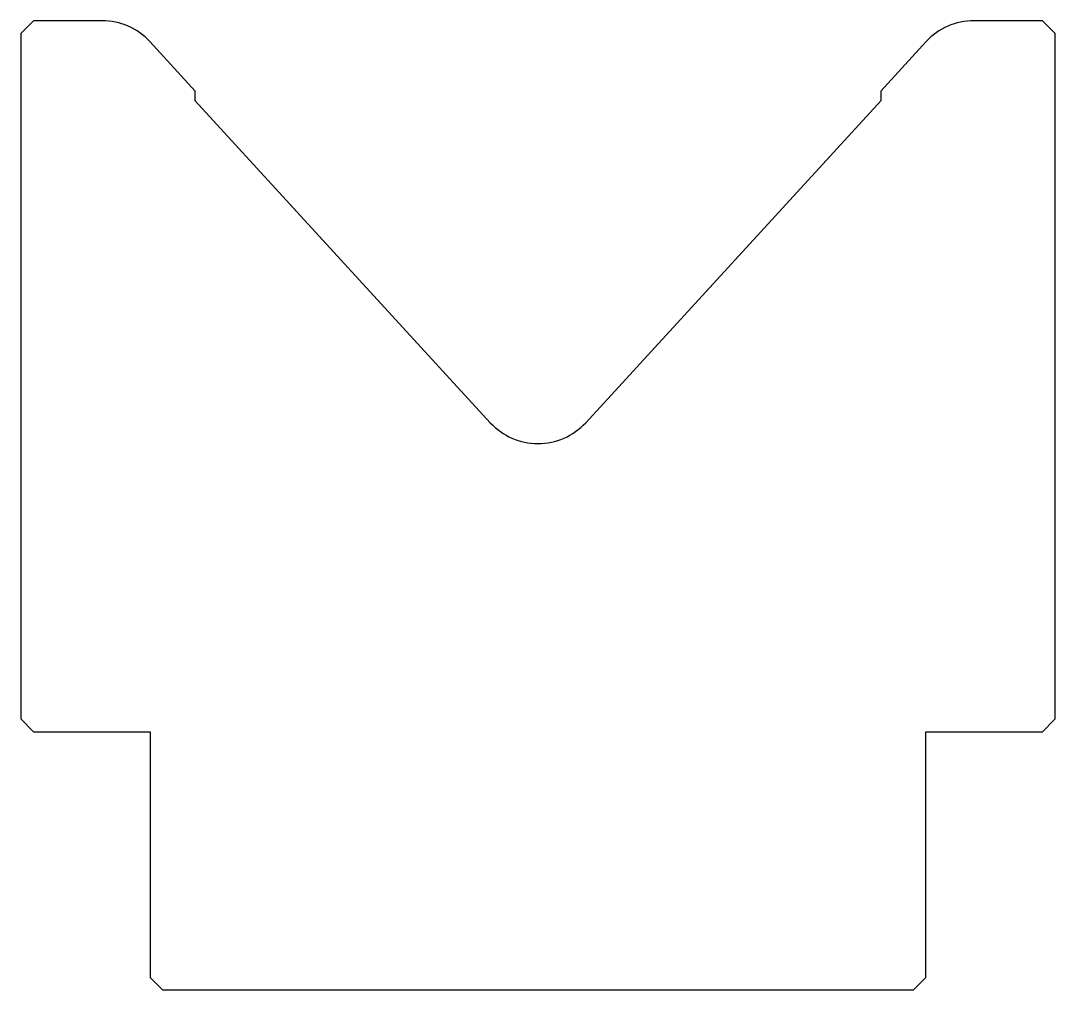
# Model space of a CAD drawing. Extents: x 40 to 120, y 40 to 115.
import ezdxf

# ---------------------------------------------------------------- set-up
doc = ezdxf.new("R2010")
doc.units = 0
doc.header["$LTSCALE"] = 25.4
doc.layers.add('PREDEFINITO', color=7, linetype='CONTINUOUS')

msp = doc.modelspace()

# ---------------------------------------------------------------- linework, layer by layer
at = {"layer": 'PREDEFINITO', "color": 7, "linetype": 'CONTINUOUS'}
for p, q in [((41, 115), (40, 114)), ((46.3, 115), (41, 115)), ((119, 115), (113.7, 115)), ((120, 114), (119, 115)), ((40, 114), (40, 61)), ((120, 61), (120, 114)), ((53.5, 109.543), (49.986, 113.378)), ((110.014, 113.378), (106.5, 109.543)), ((53.5, 108.803), (53.5, 109.543)), ((76.314, 83.907), (53.5, 108.803)), ((106.5, 108.803), (83.686, 83.907)), ((106.5, 109.543), (106.5, 108.803)), ((40, 61), (41, 60)), ((119, 60), (120, 61)), ((41, 60), (50, 60)), ((50, 60), (50, 41)), ((110, 60), (119, 60)), ((110, 41), (110, 60)), ((50, 41), (51, 40)), ((109, 40), (110, 41)), ((109, 40), (51, 40))]:
    msp.add_line(p, q, dxfattribs=at)
for centre, start, end in [((46.3, 110), 42.5, 90), ((113.7, 110), 90, 137.5), ((80, 87.285), 222.5, 317.5)]:
    msp.add_arc(centre, 5, start, end, dxfattribs=at)

doc.saveas('drawing.dxf')
